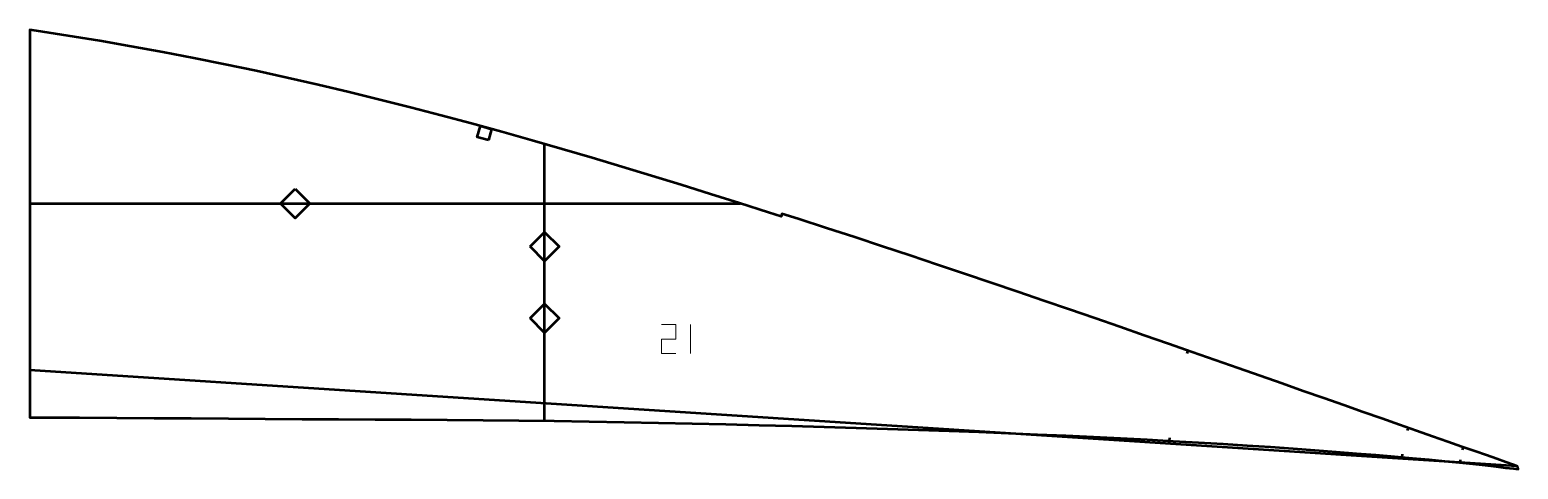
# Model space of a CAD drawing. Header units: metres. Extents: x 525 to 1035, y 109 to 260.
import ezdxf

# ---------------------------------------------------------------- set-up
doc = ezdxf.new("R2010")
doc.units = ezdxf.units.M
doc.layers.add('Layer', color=1, linetype='Continuous', lineweight=50)
doc.layers.add('NumLabel', color=1, linetype='Continuous', lineweight=15)

msp = doc.modelspace()

# ---------------------------------------------------------------- linework, layer by layer
at = {"layer": 'Layer', "color": 7}
for p, q in [((701.17, 125.48), (701.17, 220.4)), ((524.7, 200), (768.27, 200)), ((609.65, 200), (621.65, 200)), ((701.17, 179.23), (701.17, 191.23)), ((701.17, 154.65), (701.17, 166.65)), ((524.7, 143.01), (1034.24, 110.01))]:
    msp.add_line(p, q, dxfattribs=at)
at = {"layer": 'Layer'}
for p, q in [((921.63, 149.57), (921.3, 148.62)), ((997.11, 123.06), (996.78, 122.12)), ((915.29, 119.61), (915.22, 118.61)), ((995.1, 114.02), (995.02, 113.02)), ((1015.99, 116.45), (1015.66, 115.51)), ((1015, 112.15), (1014.94, 111.15))]:
    msp.add_line(p, q, dxfattribs=at)
for points in [[(1034.68, 109.85), (1033.19, 110.39), (1030.58, 111.33), (1027.5, 112.43), (1023.97, 113.68), (1019.97, 115.07), (1015.54, 116.61), (1010.7, 118.29), (1005.5, 120.11), (999.97, 122.05), (994.15, 124.11), (988.06, 126.25), (981.7, 128.49), (975.09, 130.81), (968.25, 133.22), (961.19, 135.7), (953.92, 138.25), (946.47, 140.87), (938.83, 143.55), (931.03, 146.28), (923.06, 149.07), (914.94, 151.9), (906.67, 154.78), (898.26, 157.7), (889.72, 160.66), (881.04, 163.65), (872.23, 166.67), (863.31, 169.72), (854.27, 172.8), (845.12, 175.89), (835.85, 179.01), (826.49, 182.13), (817.02, 185.28), (807.46, 188.42), (797.79, 191.57), (788.04, 194.73), (782.5, 196.51), (782.19, 195.55), (777.89, 196.93), (767.98, 200.09), (757.99, 203.24), (747.94, 206.37), (737.82, 209.5), (727.66, 212.59), (717.45, 215.65), (707.18, 218.67), (696.87, 221.64), (686.52, 224.56), (676.14, 227.42), (665.7, 230.21), (655.22, 232.94), (644.71, 235.6), (634.16, 238.19), (623.58, 240.69), (612.96, 243.12), (602.32, 245.47), (591.66, 247.73), (580.98, 249.88), (570.26, 251.93), (559.48, 253.88), (548.68, 255.76), (537.86, 257.55), (527.02, 259.25), (524.7, 259.59), (524.7, 126.67), (528.94, 126.65), (541.76, 126.58), (554.56, 126.49), (567.33, 126.41), (580.07, 126.34), (592.78, 126.25), (605.43, 126.16), (618.02, 126.08), (630.55, 126.02), (643.03, 125.96), (655.45, 125.9), (667.81, 125.81), (680.11, 125.7), (692.33, 125.58), (704.46, 125.44), (716.47, 125.26), (728.37, 125.04), (740.14, 124.8), (751.78, 124.55), (763.29, 124.3), (774.66, 124.03), (785.89, 123.75), (796.98, 123.44), (807.94, 123.11), (818.73, 122.78), (829.34, 122.44), (839.77, 122.07), (850.03, 121.67), (860.13, 121.26), (870.06, 120.84), (879.79, 120.42), (889.29, 119.98), (898.59, 119.52), (907.7, 119.03), (916.61, 118.54), (925.31, 118.05), (933.75, 117.55), (941.95, 117.05), (949.91, 116.51), (957.67, 115.96), (965.19, 115.4), (972.45, 114.86), (979.43, 114.32), (986.11, 113.77), (992.5, 113.24), (998.58, 112.71), (1004.34, 112.19), (1009.73, 111.68), (1014.74, 111.18), (1019.35, 110.68), (1023.55, 110.22), (1027.28, 109.79), (1030.53, 109.41), (1033.29, 109.07), (1034.86, 108.87), (1034.68, 109.85)], [(681.94, 221.68), (678.09, 222.74), (679.15, 226.59), (683, 225.53), (681.94, 221.68)], [(615.65, 205), (620.65, 200), (615.65, 195), (610.65, 200), (615.65, 205)], [(696.17, 185.23), (701.17, 190.23), (706.17, 185.23), (701.17, 180.23), (696.17, 185.23)], [(696.17, 160.65), (701.17, 165.65), (706.17, 160.65), (701.17, 155.65), (696.17, 160.65)]]:
    msp.add_lwpolyline(points, close=True, dxfattribs=at)
at = {"layer": 'NumLabel', "color": 1}
for points in [[(741.17, 158.53), (746.17, 158.53), (746.17, 153.53), (741.17, 153.53), (741.17, 148.53), (746.17, 148.53)], [(751.17, 158.53), (751.17, 148.53)]]:
    msp.add_lwpolyline(points, dxfattribs=at)

doc.saveas('drawing.dxf')
